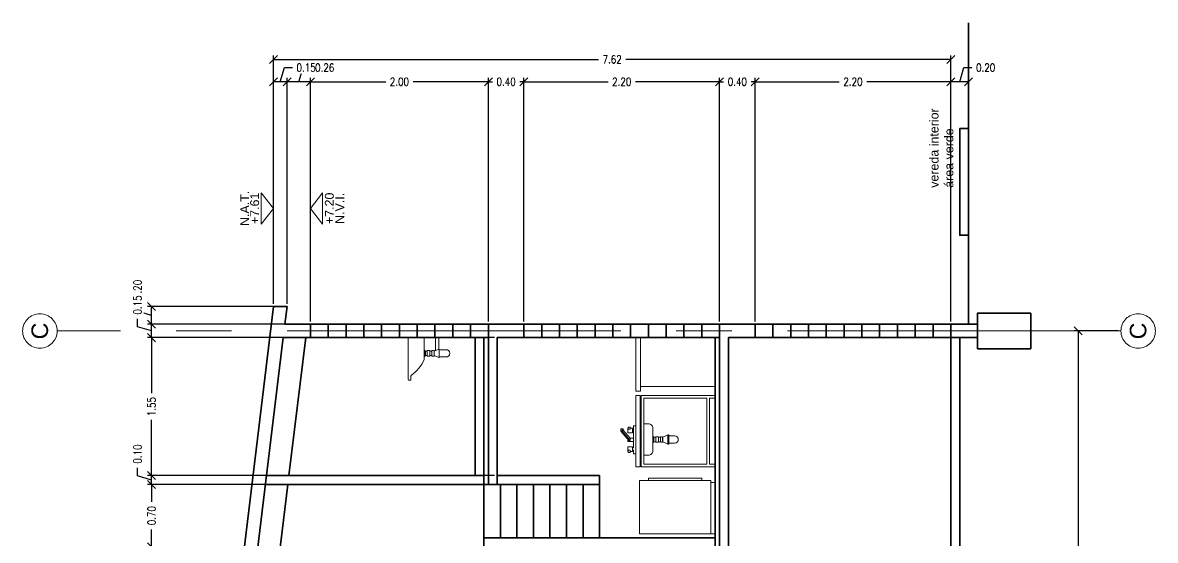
# Model space of a CAD drawing. Header units: metres. Extents: x -255 to -21, y -382 to -241.
# Drawn here: x -81.55 to -68.82, y -295.96 to -290.14 of the extents above; entities that cross this region are included whole.
import ezdxf
from ezdxf.enums import TextEntityAlignment as Align

# ---------------------------------------------------------------- set-up
doc = ezdxf.new("R2010")
doc.units = ezdxf.units.M
doc.header["$LTSCALE"] = 5
doc.header["$MEASUREMENT"] = 0
doc.linetypes.add('CENTER2', pattern=[1.125, 0.75, -0.125, 0.125, -0.125])
doc.layers.get('0').update_dxf_attribs({"color": 30})
for name, color, linetype, lineweight in [('A-ANNO-DIMS', 3, 'Continuous', 18), ('A-ANNO-SYMB', 3, 'Continuous', 18), ('A-ANNO-TEXT', 3, 'Continuous', 18), ('A-ELEV-MBE1', 7, 'Continuous', 35), ('A-FURN', 8, 'Continuous', 18), ('A-SECT-MCUT', 7, 'Continuous', 35), ('A-WALL-FULL-INTR', 7, 'Continuous', 35)]:
    doc.layers.add(name, color=color, linetype=linetype, lineweight=lineweight)
doc.styles.add('E-ARIAL', font='arial.ttf')
doc.styles.add('E-ROMANS', font='romans.shx', dxfattribs={"width": 0.8})
doc.styles.get("Standard").update_dxf_attribs({"font": 'arial.ttf'})
doc.dimstyles.new('E-0050_TICK_18', dxfattribs={"dimscale": 0.001, "dimtxt": 90, "dimasz": 90, "dimexe": 45, "dimexo": 30, "dimgap": 45, "dimtad": 0, "dimzin": 0, "dimdsep": 46, "dimtxsty": 'E-ROMANS', "dimblk": 'OBLIQUE', "dimcen": 45, "dimclrd": 256, "dimclre": 256, "dimclrt": 256, "dimadec": 0, "dimazin": 0, "dimtfac": 1, "dimtmove": 1, "dimatfit": 3, "dimldrblk": 'OPEN90', "dimfxl": 1, "dimtfill": 1, "dimtolj": 1, "dimtzin": 0, "dimarcsym": 0})

# ---------------------------------------------------------------- blocks, each defined once
blk = doc.blocks.new('TAG-LEVEL-CO')
for points in [[(0.352, 0.272), (-0.352, 0.272)], [(0.352, 0.272), (0, 0), (-0.352, 0.272)]]:
    blk.add_lwpolyline(points)
at = {"style": 'E-ARIAL'}
for tag, p in [('N.P.T.', (0, 0.486)), ('%%P0,00', (0, 0.262))]:
    blk.add_attdef(tag, text='', height=0.2, dxfattribs=at).set_placement(p, align=Align.BOTTOM_CENTER)
blk = doc.blocks.new('_Oblique')
at = {"color": 0, "linetype": 'ByBlock', "lineweight": -2}
blk.add_line((-0.5, -0.5), (0.5, 0.5), dxfattribs=at)
blk = doc.blocks.new('*D395')
at = {"layer": 'A-ANNO-DIMS', "lineweight": -2, "transparency": 16777216}
for p, q in [((-80.262, -293.383), (-80.262, -293.293)), ((-80.104, -293.431), (-80.262, -293.383)), ((-78.612, -293.331), (-80.149, -293.331)), ((-80.104, -293.531), (-80.104, -293.331)), ((-78.348, -293.531), (-80.149, -293.531))]:
    blk.add_line(p, q, dxfattribs=at)
at = {"layer": 'A-ANNO-DIMS', "lineweight": -2, "transparency": 16777216, "xscale": 0.09, "yscale": 0.09, "zscale": 0.09, "rotation": 270}
blk.add_blockref('_Oblique', (-80.104, -293.531), dxfattribs=at)
at = {"layer": 'A-ANNO-DIMS', "transparency": 16777216, "insert": (-80.262, -293.139), "char_height": 0.09, "attachment_point": 5, "rotation": 90, "style": 'E-ROMANS', "bg_fill": 3, "box_fill_scale": 1.25, "bg_fill_color": 256, "bg_fill_true_color": 13158600, "bg_fill_transparency": 0}
blk.add_mtext('\\A1;0.20', dxfattribs=at)
at = {"layer": 'A-ANNO-DIMS', "lineweight": -2, "transparency": 16777216, "xscale": 0.09, "yscale": 0.09, "zscale": 0.09, "rotation": 90}
blk.add_blockref('_Oblique', (-80.104, -293.331), dxfattribs=at)
blk = doc.blocks.new('_Open90')
at = {"color": 0, "linetype": 'ByBlock', "lineweight": -2}
for p, q in [((0, 0), (-1, 0)), ((-0.5, 0.5), (0, 0)), ((0, 0), (-0.5, -0.5))]:
    blk.add_line(p, q, dxfattribs=at)
blk = doc.blocks.new('*D396')
at = {"layer": 'A-ANNO-DIMS', "lineweight": -2, "transparency": 16777216}
for p, q in [((-71.018, -290.805), (-70.97, -290.647)), ((-70.97, -290.647), (-70.88, -290.647)), ((-71.118, -293.501), (-71.118, -290.76)), ((-70.918, -293.501), (-70.918, -290.76)), ((-70.918, -290.805), (-71.118, -290.805))]:
    blk.add_line(p, q, dxfattribs=at)
at = {"layer": 'A-ANNO-DIMS', "lineweight": -2, "transparency": 16777216, "xscale": 0.09, "yscale": 0.09, "zscale": 0.09, "rotation": 180}
blk.add_blockref('_Oblique', (-71.118, -290.805), dxfattribs=at)
at = {"layer": 'A-ANNO-DIMS', "transparency": 16777216, "insert": (-70.726, -290.647), "char_height": 0.09, "attachment_point": 5, "style": 'E-ROMANS', "bg_fill": 3, "box_fill_scale": 1.25, "bg_fill_color": 256, "bg_fill_true_color": 13158600, "bg_fill_transparency": 0}
blk.add_mtext('\\A1;0.20', dxfattribs=at)
at = {"layer": 'A-ANNO-DIMS', "lineweight": -2, "transparency": 16777216, "xscale": 0.09, "yscale": 0.09, "zscale": 0.09}
blk.add_blockref('_Oblique', (-70.918, -290.805), dxfattribs=at)
blk = doc.blocks.new('*D397')
at = {"layer": 'A-ANNO-DIMS', "lineweight": -2, "transparency": 16777216}
for p, q in [((-78.735, -293.301), (-78.735, -290.509)), ((-71.118, -293.501), (-71.118, -290.509)), ((-78.735, -290.554), (-75.081, -290.554)), ((-71.118, -290.554), (-74.772, -290.554))]:
    blk.add_line(p, q, dxfattribs=at)
at = {"layer": 'A-ANNO-DIMS', "lineweight": -2, "transparency": 16777216, "xscale": 0.09, "yscale": 0.09, "zscale": 0.09, "rotation": 180}
blk.add_blockref('_Oblique', (-78.735, -290.554), dxfattribs=at)
at = {"layer": 'A-ANNO-DIMS', "lineweight": -2, "transparency": 16777216, "xscale": 0.09, "yscale": 0.09, "zscale": 0.09}
blk.add_blockref('_Oblique', (-71.118, -290.554), dxfattribs=at)
at = {"layer": 'A-ANNO-DIMS', "transparency": 16777216, "insert": (-74.926, -290.554), "char_height": 0.09, "attachment_point": 5, "style": 'E-ROMANS', "bg_fill": 3, "box_fill_scale": 1.25, "bg_fill_color": 256, "bg_fill_true_color": 13158600, "bg_fill_transparency": 0}
blk.add_mtext('\\A1;7.62', dxfattribs=at)
blk = doc.blocks.new('*D657')
at = {"layer": 'A-ANNO-DIMS', "lineweight": -2, "transparency": 16777216}
for p, q in [((-73.318, -293.501), (-73.318, -290.76)), ((-71.118, -293.501), (-71.118, -290.76)), ((-73.318, -290.805), (-72.372, -290.805)), ((-71.118, -290.805), (-72.063, -290.805))]:
    blk.add_line(p, q, dxfattribs=at)
at = {"layer": 'A-ANNO-DIMS', "lineweight": -2, "transparency": 16777216, "xscale": 0.09, "yscale": 0.09, "zscale": 0.09, "rotation": 180}
blk.add_blockref('_Oblique', (-73.318, -290.805), dxfattribs=at)
at = {"layer": 'A-ANNO-DIMS', "lineweight": -2, "transparency": 16777216, "xscale": 0.09, "yscale": 0.09, "zscale": 0.09}
blk.add_blockref('_Oblique', (-71.118, -290.805), dxfattribs=at)
at = {"layer": 'A-ANNO-DIMS', "transparency": 16777216, "insert": (-72.218, -290.805), "char_height": 0.09, "attachment_point": 5, "style": 'E-ROMANS', "bg_fill": 3, "box_fill_scale": 1.25, "bg_fill_color": 256, "bg_fill_true_color": 13158600, "bg_fill_transparency": 0}
blk.add_mtext('\\A1;2.20', dxfattribs=at)
blk = doc.blocks.new('*D658')
at = {"layer": 'A-ANNO-DIMS', "lineweight": -2, "transparency": 16777216}
for p, q in [((-73.718, -293.501), (-73.718, -290.76)), ((-73.318, -293.501), (-73.318, -290.76)), ((-73.718, -290.805), (-73.672, -290.805)), ((-73.318, -290.805), (-73.363, -290.805))]:
    blk.add_line(p, q, dxfattribs=at)
at = {"layer": 'A-ANNO-DIMS', "lineweight": -2, "transparency": 16777216, "xscale": 0.09, "yscale": 0.09, "zscale": 0.09, "rotation": 180}
blk.add_blockref('_Oblique', (-73.718, -290.805), dxfattribs=at)
at = {"layer": 'A-ANNO-DIMS', "lineweight": -2, "transparency": 16777216, "xscale": 0.09, "yscale": 0.09, "zscale": 0.09}
blk.add_blockref('_Oblique', (-73.318, -290.805), dxfattribs=at)
at = {"layer": 'A-ANNO-DIMS', "transparency": 16777216, "insert": (-73.518, -290.805), "char_height": 0.09, "attachment_point": 5, "style": 'E-ROMANS', "bg_fill": 3, "box_fill_scale": 1.25, "bg_fill_color": 256, "bg_fill_true_color": 13158600, "bg_fill_transparency": 0}
blk.add_mtext('\\A1;0.40', dxfattribs=at)
blk = doc.blocks.new('*D659')
at = {"layer": 'A-ANNO-DIMS', "lineweight": -2, "transparency": 16777216}
for p, q in [((-75.918, -293.501), (-75.918, -290.76)), ((-73.718, -293.501), (-73.718, -290.76)), ((-75.918, -290.805), (-74.972, -290.805)), ((-73.718, -290.805), (-74.663, -290.805))]:
    blk.add_line(p, q, dxfattribs=at)
at = {"layer": 'A-ANNO-DIMS', "lineweight": -2, "transparency": 16777216, "xscale": 0.09, "yscale": 0.09, "zscale": 0.09, "rotation": 180}
blk.add_blockref('_Oblique', (-75.918, -290.805), dxfattribs=at)
at = {"layer": 'A-ANNO-DIMS', "lineweight": -2, "transparency": 16777216, "xscale": 0.09, "yscale": 0.09, "zscale": 0.09}
blk.add_blockref('_Oblique', (-73.718, -290.805), dxfattribs=at)
at = {"layer": 'A-ANNO-DIMS', "transparency": 16777216, "insert": (-74.818, -290.805), "char_height": 0.09, "attachment_point": 5, "style": 'E-ROMANS', "bg_fill": 3, "box_fill_scale": 1.25, "bg_fill_color": 256, "bg_fill_true_color": 13158600, "bg_fill_transparency": 0}
blk.add_mtext('\\A1;2.20', dxfattribs=at)
blk = doc.blocks.new('*D660')
at = {"layer": 'A-ANNO-DIMS', "lineweight": -2, "transparency": 16777216}
for p, q in [((-76.318, -293.501), (-76.318, -290.76)), ((-75.918, -293.501), (-75.918, -290.76)), ((-76.318, -290.805), (-76.272, -290.805)), ((-75.918, -290.805), (-75.963, -290.805))]:
    blk.add_line(p, q, dxfattribs=at)
at = {"layer": 'A-ANNO-DIMS', "lineweight": -2, "transparency": 16777216, "xscale": 0.09, "yscale": 0.09, "zscale": 0.09, "rotation": 180}
blk.add_blockref('_Oblique', (-76.318, -290.805), dxfattribs=at)
at = {"layer": 'A-ANNO-DIMS', "lineweight": -2, "transparency": 16777216, "xscale": 0.09, "yscale": 0.09, "zscale": 0.09}
blk.add_blockref('_Oblique', (-75.918, -290.805), dxfattribs=at)
at = {"layer": 'A-ANNO-DIMS', "transparency": 16777216, "insert": (-76.118, -290.805), "char_height": 0.09, "attachment_point": 5, "style": 'E-ROMANS', "bg_fill": 3, "box_fill_scale": 1.25, "bg_fill_color": 256, "bg_fill_true_color": 13158600, "bg_fill_transparency": 0}
blk.add_mtext('\\A1;0.40', dxfattribs=at)
blk = doc.blocks.new('*D661')
at = {"layer": 'A-ANNO-DIMS', "lineweight": -2, "transparency": 16777216}
for p, q in [((-78.318, -293.501), (-78.318, -290.76)), ((-76.318, -293.501), (-76.318, -290.76)), ((-78.318, -290.805), (-77.472, -290.805)), ((-76.318, -290.805), (-77.163, -290.805))]:
    blk.add_line(p, q, dxfattribs=at)
at = {"layer": 'A-ANNO-DIMS', "lineweight": -2, "transparency": 16777216, "xscale": 0.09, "yscale": 0.09, "zscale": 0.09, "rotation": 180}
blk.add_blockref('_Oblique', (-78.318, -290.805), dxfattribs=at)
at = {"layer": 'A-ANNO-DIMS', "lineweight": -2, "transparency": 16777216, "xscale": 0.09, "yscale": 0.09, "zscale": 0.09}
blk.add_blockref('_Oblique', (-76.318, -290.805), dxfattribs=at)
at = {"layer": 'A-ANNO-DIMS', "transparency": 16777216, "insert": (-77.318, -290.805), "char_height": 0.09, "attachment_point": 5, "style": 'E-ROMANS', "bg_fill": 3, "box_fill_scale": 1.25, "bg_fill_color": 256, "bg_fill_true_color": 13158600, "bg_fill_transparency": 0}
blk.add_mtext('\\A1;2.00', dxfattribs=at)
blk = doc.blocks.new('*D662')
at = {"layer": 'A-ANNO-DIMS', "lineweight": -2, "transparency": 16777216}
for p, q in [((-78.45, -290.805), (-78.402, -290.647)), ((-78.402, -290.647), (-78.312, -290.647)), ((-78.582, -293.301), (-78.582, -290.76)), ((-78.318, -293.501), (-78.318, -290.76)), ((-78.318, -290.805), (-78.582, -290.805))]:
    blk.add_line(p, q, dxfattribs=at)
at = {"layer": 'A-ANNO-DIMS', "lineweight": -2, "transparency": 16777216, "xscale": 0.09, "yscale": 0.09, "zscale": 0.09, "rotation": 180}
blk.add_blockref('_Oblique', (-78.582, -290.805), dxfattribs=at)
at = {"layer": 'A-ANNO-DIMS', "transparency": 16777216, "insert": (-78.158, -290.647), "char_height": 0.09, "attachment_point": 5, "style": 'E-ROMANS', "bg_fill": 3, "box_fill_scale": 1.25, "bg_fill_color": 256, "bg_fill_true_color": 13158600, "bg_fill_transparency": 0}
blk.add_mtext('\\A1;0.26', dxfattribs=at)
at = {"layer": 'A-ANNO-DIMS', "lineweight": -2, "transparency": 16777216, "xscale": 0.09, "yscale": 0.09, "zscale": 0.09}
blk.add_blockref('_Oblique', (-78.318, -290.805), dxfattribs=at)
blk = doc.blocks.new('*D398')
at = {"layer": 'A-ANNO-DIMS', "lineweight": -2, "transparency": 16777216}
for p, q in [((-78.659, -290.805), (-78.611, -290.647)), ((-78.611, -290.647), (-78.521, -290.647)), ((-78.735, -293.301), (-78.735, -290.76)), ((-78.582, -293.301), (-78.582, -290.76)), ((-78.582, -290.805), (-78.735, -290.805))]:
    blk.add_line(p, q, dxfattribs=at)
at = {"layer": 'A-ANNO-DIMS', "lineweight": -2, "transparency": 16777216, "xscale": 0.09, "yscale": 0.09, "zscale": 0.09, "rotation": 180}
blk.add_blockref('_Oblique', (-78.735, -290.805), dxfattribs=at)
at = {"layer": 'A-ANNO-DIMS', "transparency": 16777216, "insert": (-78.367, -290.647), "char_height": 0.09, "attachment_point": 5, "style": 'E-ROMANS', "bg_fill": 3, "box_fill_scale": 1.25, "bg_fill_color": 256, "bg_fill_true_color": 13158600, "bg_fill_transparency": 0}
blk.add_mtext('\\A1;0.15', dxfattribs=at)
at = {"layer": 'A-ANNO-DIMS', "lineweight": -2, "transparency": 16777216, "xscale": 0.09, "yscale": 0.09, "zscale": 0.09}
blk.add_blockref('_Oblique', (-78.582, -290.805), dxfattribs=at)
blk = doc.blocks.new('*D399')
at = {"layer": 'A-ANNO-DIMS', "lineweight": -2, "transparency": 16777216}
for p, q in [((-69.235, -293.606), (-69.729, -293.606)), ((-69.684, -293.606), (-69.684, -296.376)), ((-69.684, -299.456), (-69.684, -296.685)), ((-69.235, -299.456), (-69.729, -299.456))]:
    blk.add_line(p, q, dxfattribs=at)
at = {"layer": 'A-ANNO-DIMS', "lineweight": -2, "transparency": 16777216, "xscale": 0.09, "yscale": 0.09, "zscale": 0.09}
for p, rotation in [((-69.684, -293.606), 90), ((-69.684, -299.456), 270)]:
    blk.add_blockref('_Oblique', p, dxfattribs=dict(at, rotation=rotation))
at = {"layer": 'A-ANNO-DIMS', "transparency": 16777216, "insert": (-69.684, -296.531), "char_height": 0.09, "attachment_point": 5, "rotation": 90, "style": 'E-ROMANS', "bg_fill": 3, "box_fill_scale": 1.25, "bg_fill_color": 256, "bg_fill_true_color": 13158600, "bg_fill_transparency": 0}
blk.add_mtext('\\A1;5.85', dxfattribs=at)
blk = doc.blocks.new('LAVADORA-ELEV-LAT')
for p, q in [((0, 0.05), (0, 0.85)), ((0, 0.85), (0.6, 0.85)), ((0.6, 0.85), (0.6, 0.05)), ((0.6, 0.75), (0.625, 0.75)), ((0.625, 0.75), (0.625, 0.15)), ((0.625, 0.15), (0.6, 0.15)), ((0, 0.05), (0, 0)), ((0.6, 0.05), (0, 0.05)), ((0, 0), (0.575, 0)), ((0.575, 0.05), (0.575, 0))]:
    blk.add_line(p, q)
blk = doc.blocks.new('LAVAPLATO-ELEV-FR')
for p, q in [((-0.841, 0.8), (-0.891, 0.8)), ((-0.891, 0.8), (-0.891, 0)), ((-0.841, 0.8), (-0.841, 0)), ((-0.833, 0.8), (-0.833, 0.499)), ((-0.064, 0.8), (-0.833, 0.8)), ((-0.803, 0.77), (-0.803, 0.499)), ((-0.094, 0.77), (-0.803, 0.77)), ((-0.094, 0.77), (-0.094, 0.03)), ((-0.064, 0.8), (0, 0.8)), ((-0.064, 0.77), (0, 0.77)), ((-0.064, 0.77), (-0.064, 0.03)), ((-1.06, 0.427), (-1.047, 0.427)), ((-1.06, 0.401), (-1.06, 0.427)), ((-1.047, 0.401), (-1.06, 0.401)), ((-0.969, 0.296), (-1.06, 0.401)), ((-1.047, 0.427), (-1.034, 0.427)), ((-1.047, 0.427), (-1.047, 0.401)), ((-1.034, 0.401), (-1.047, 0.401)), ((-1.047, 0.401), (-0.956, 0.296)), ((-1.034, 0.427), (-1.034, 0.401)), ((-1.034, 0.412), (-0.956, 0.322)), ((-0.917, 0.42), (-0.93, 0.42)), ((-0.93, 0.394), (-0.917, 0.394)), ((-0.833, 0), (-0.833, 0.499)), ((-0.803, 0.03), (-0.803, 0.499)), ((-0.982, 0.283), (-0.982, 0.311)), ((-0.917, 0.283), (-0.982, 0.283)), ((-0.956, 0.296), (-0.969, 0.296)), ((-0.956, 0.322), (-0.917, 0.322)), ((-0.956, 0.322), (-0.956, 0.296)), ((-0.668, 0.331), (-0.688, 0.331)), ((-0.668, 0.281), (-0.688, 0.281)), ((-0.615, 0.331), (-0.638, 0.331)), ((-0.615, 0.281), (-0.638, 0.281)), ((-0.589, 0.331), (-0.59, 0.331)), ((-0.589, 0.281), (-0.59, 0.281)), ((-0.589, 0.331), (-0.589, 0.281)), ((-0.52, 0.347), (-0.455, 0.347)), ((-0.52, 0.265), (-0.455, 0.265)), ((-0.93, 0.212), (-0.917, 0.212)), ((-0.917, 0.185), (-0.93, 0.185)), ((-0.094, 0.03), (-0.803, 0.03)), ((-0.064, 0.03), (0, 0.03)), ((-0.064, 0), (0, 0)), ((-0.841, 0), (-0.891, 0)), ((-0.064, 0), (-0.833, 0))]:
    blk.add_line(p, q)
for points in [[(0, 0.8), (0, 0.77)], [(-0.976, 0.433), (-0.982, 0.433), (-0.982, 0.381), (-0.93, 0.381), (-0.93, 0.433), (-0.956, 0.433)], [(-0.917, 0.212), (-0.917, 0.459), (-0.891, 0.459), (-0.891, 0.146), (-0.917, 0.146), (-0.917, 0.185)], [(-0.833, 0.481), (-0.841, 0.481)], [(-0.695, 0.338), (-0.688, 0.335), (-0.688, 0.306)], [(-0.695, 0.274), (-0.688, 0.277), (-0.688, 0.306)], [(-0.589, 0.331), (-0.537, 0.353), (-0.532, 0.353), (-0.532, 0.353)], [(-0.589, 0.281), (-0.537, 0.258), (-0.532, 0.258), (-0.532, 0.258)], [(-0.976, 0.172), (-0.982, 0.172), (-0.982, 0.225), (-0.93, 0.225), (-0.93, 0.172), (-0.956, 0.172)], [(-0.841, 0.13), (-0.833, 0.13)], [(0, 0), (0, 0.03)]]:
    blk.add_lwpolyline(points)
for points in [[(-0.956, 0.446), (-0.976, 0.446), (-0.976, 0.42), (-0.956, 0.42)], [(-0.7, 0.343), (-0.7, 0.268), (-0.695, 0.268), (-0.695, 0.343)], [(-0.668, 0.336), (-0.668, 0.275), (-0.638, 0.275), (-0.638, 0.336)], [(-0.615, 0.336), (-0.615, 0.275), (-0.59, 0.275), (-0.59, 0.336)], [(-0.532, 0.357), (-0.532, 0.255), (-0.52, 0.255), (-0.52, 0.357)], [(-0.956, 0.159), (-0.976, 0.159), (-0.976, 0.185), (-0.956, 0.185)]]:
    blk.add_lwpolyline(points, close=True)
blk.add_lwpolyline([(-0.803, 0.13), (-0.75, 0.13, 0.414214), (-0.7, 0.18), (-0.7, 0.431, 0.414214), (-0.75, 0.481), (-0.803, 0.481)], format="xyb")
blk.add_arc((-0.455, 0.306), 0.0409, 270, 90)
blk = doc.blocks.new('LO-ELEV-LAT')
for p, q in [((0, 0), (0.469, 0)), ((0.469, -0.03), (0.432, -0.03)), ((0.479, -0.01), (0.479, -0.02)), ((0.151, -0.212), (0.151, -0.193)), ((0.151, -0.266), (0.151, -0.243)), ((0.201, -0.212), (0.201, -0.193)), ((0.201, -0.266), (0.201, -0.243)), ((0.144, -0.307), (0, -0.307)), ((0.129, -0.342), (0, -0.342)), ((0.135, -0.348), (0.135, -0.425)), ((0.151, -0.292), (0.151, -0.29)), ((0.201, -0.292), (0.151, -0.292)), ((0.201, -0.292), (0.201, -0.29)), ((0.217, -0.348), (0.217, -0.425))]:
    blk.add_line(p, q)
blk.add_lwpolyline([(0, 0), (0, -0.17, 0.414214), (0.01, -0.18), (0.245, -0.18)], format="xyb")
for points in [[(0.213, -0.18), (0.139, -0.18), (0.139, -0.186), (0.213, -0.186)], [(0.207, -0.212), (0.145, -0.212), (0.145, -0.243), (0.207, -0.243)], [(0.207, -0.266), (0.145, -0.266), (0.145, -0.29), (0.207, -0.29)]]:
    blk.add_lwpolyline(points, close=True)
for points in [[(0.144, -0.186), (0.147, -0.193), (0.176, -0.193)], [(0.208, -0.186), (0.205, -0.193), (0.176, -0.193)], [(0.151, -0.292), (0.129, -0.343), (0.129, -0.348), (0.129, -0.348)], [(0.129, -0.348), (0.223, -0.348)], [(0.201, -0.292), (0.223, -0.343), (0.223, -0.348), (0.223, -0.348)]]:
    blk.add_lwpolyline(points)
for centre, radius, start, end in [((0.469, -0.01), 0.01, 360, 90), ((0.058, 0.234), 0.454, 294.2194, 324.052), ((0.432, -0.04), 0.01, 90, 131.1235), ((0.469, -0.02), 0.01, 270, 0), ((0.176, -0.425), 0.0409, 180, 360)]:
    blk.add_arc(centre, radius, start, end)
blk = doc.blocks.new('*D566')
at = {"layer": 'A-ANNO-DIMS', "lineweight": -2, "transparency": 16777216}
for p, q in [((-76.398, -295.331), (-80.149, -295.331)), ((-80.104, -295.331), (-80.104, -295.526)), ((-80.104, -296.031), (-80.104, -295.835)), ((-76.398, -296.031), (-80.149, -296.031))]:
    blk.add_line(p, q, dxfattribs=at)
at = {"layer": 'A-ANNO-DIMS', "lineweight": -2, "transparency": 16777216, "xscale": 0.09, "yscale": 0.09, "zscale": 0.09}
for p, rotation in [((-80.104, -295.331), 90), ((-80.104, -296.031), 270)]:
    blk.add_blockref('_Oblique', p, dxfattribs=dict(at, rotation=rotation))
at = {"layer": 'A-ANNO-DIMS', "transparency": 16777216, "insert": (-80.104, -295.681), "char_height": 0.09, "attachment_point": 5, "rotation": 90, "style": 'E-ROMANS', "bg_fill": 3, "box_fill_scale": 1.25, "bg_fill_color": 256, "bg_fill_true_color": 13158600, "bg_fill_transparency": 0}
blk.add_mtext('\\A1;0.70', dxfattribs=at)
blk = doc.blocks.new('*D567')
at = {"layer": 'A-ANNO-DIMS', "lineweight": -2, "transparency": 16777216}
for p, q in [((-80.262, -295.233), (-80.262, -295.143)), ((-80.104, -295.281), (-80.262, -295.233)), ((-76.248, -295.231), (-80.149, -295.231)), ((-80.104, -295.331), (-80.104, -295.231)), ((-76.398, -295.331), (-80.149, -295.331))]:
    blk.add_line(p, q, dxfattribs=at)
at = {"layer": 'A-ANNO-DIMS', "lineweight": -2, "transparency": 16777216, "xscale": 0.09, "yscale": 0.09, "zscale": 0.09}
for p, rotation in [((-80.104, -295.231), 90), ((-80.104, -295.331), 270)]:
    blk.add_blockref('_Oblique', p, dxfattribs=dict(at, rotation=rotation))
at = {"layer": 'A-ANNO-DIMS', "transparency": 16777216, "insert": (-80.262, -294.989), "char_height": 0.09, "attachment_point": 5, "rotation": 90, "style": 'E-ROMANS', "bg_fill": 3, "box_fill_scale": 1.25, "bg_fill_color": 256, "bg_fill_true_color": 13158600, "bg_fill_transparency": 0}
blk.add_mtext('\\A1;0.10', dxfattribs=at)
blk = doc.blocks.new('*D568')
at = {"layer": 'A-ANNO-DIMS', "lineweight": -2, "transparency": 16777216}
for p, q in [((-76.248, -293.681), (-80.149, -293.681)), ((-80.104, -293.681), (-80.104, -294.306)), ((-80.104, -295.231), (-80.104, -294.605)), ((-76.248, -295.231), (-80.149, -295.231))]:
    blk.add_line(p, q, dxfattribs=at)
at = {"layer": 'A-ANNO-DIMS', "lineweight": -2, "transparency": 16777216, "xscale": 0.09, "yscale": 0.09, "zscale": 0.09}
for p, rotation in [((-80.104, -293.681), 90), ((-80.104, -295.231), 270)]:
    blk.add_blockref('_Oblique', p, dxfattribs=dict(at, rotation=rotation))
at = {"layer": 'A-ANNO-DIMS', "transparency": 16777216, "insert": (-80.104, -294.456), "char_height": 0.09, "attachment_point": 5, "rotation": 90, "style": 'E-ROMANS', "bg_fill": 3, "box_fill_scale": 1.25, "bg_fill_color": 256, "bg_fill_true_color": 13158600, "bg_fill_transparency": 0}
blk.add_mtext('\\A1;1.55', dxfattribs=at)
blk = doc.blocks.new('*D569')
at = {"layer": 'A-ANNO-DIMS', "lineweight": -2, "transparency": 16777216}
for p, q in [((-80.262, -293.558), (-80.262, -293.468)), ((-80.104, -293.606), (-80.262, -293.558)), ((-76.348, -293.531), (-80.149, -293.531)), ((-80.104, -293.681), (-80.104, -293.531)), ((-76.248, -293.681), (-80.149, -293.681))]:
    blk.add_line(p, q, dxfattribs=at)
at = {"layer": 'A-ANNO-DIMS', "lineweight": -2, "transparency": 16777216, "xscale": 0.09, "yscale": 0.09, "zscale": 0.09, "rotation": 270}
blk.add_blockref('_Oblique', (-80.104, -293.681), dxfattribs=at)
at = {"layer": 'A-ANNO-DIMS', "transparency": 16777216, "insert": (-80.262, -293.314), "char_height": 0.09, "attachment_point": 5, "rotation": 90, "style": 'E-ROMANS', "bg_fill": 3, "box_fill_scale": 1.25, "bg_fill_color": 256, "bg_fill_true_color": 13158600, "bg_fill_transparency": 0}
blk.add_mtext('\\A1;0.15', dxfattribs=at)
at = {"layer": 'A-ANNO-DIMS', "lineweight": -2, "transparency": 16777216, "xscale": 0.09, "yscale": 0.09, "zscale": 0.09, "rotation": 90}
blk.add_blockref('_Oblique', (-80.104, -293.531), dxfattribs=at)

msp = doc.modelspace()

# ---------------------------------------------------------------- linework, layer by layer
at = {"layer": 'A-ANNO-SYMB', "linetype": 'CENTER2'}
msp.add_lwpolyline([(-69.205, -293.606), (-81.167, -293.606)], dxfattribs=at)
for centre in [(-81.361, -293.606), (-69.011, -293.606)]:
    msp.add_circle(centre, 0.194, dxfattribs=at)
at = {"layer": 'A-ELEV-MBE1'}
for p, q in [((-78.372, -293.681), (-78.56, -295.231)), ((-78.572, -295.331), (-78.669, -296.131))]:
    msp.add_line(p, q, dxfattribs=at)
for points in [[(-76.468, -293.681), (-76.468, -295.231)], [(-76.368, -295.331), (-76.368, -295.931)], [(-76.182, -295.331), (-76.182, -295.931)], [(-75.996, -295.331), (-75.996, -295.931)], [(-75.81, -295.331), (-75.81, -295.931)], [(-75.625, -295.331), (-75.625, -295.931)], [(-75.439, -295.331), (-75.439, -295.931)], [(-75.253, -295.331), (-75.253, -295.931)], [(-75.068, -295.331), (-75.068, -295.931)]]:
    msp.add_lwpolyline(points, dxfattribs=at)
at = {"layer": 'A-FURN'}
msp.add_line((-74.608, -294.231), (-73.768, -294.231), dxfattribs=at)
msp.add_lwpolyline([(-74.658, -293.681), (-74.658, -294.281), (-74.608, -294.281), (-74.608, -293.681)], dxfattribs=at)
at = {"layer": 'A-SECT-MCUT'}
for p, q in [((-78.735, -293.331), (-78.582, -293.331)), ((-78.606, -293.531), (-78.318, -293.531)), ((-78.318, -293.681), (-78.318, -293.531)), ((-78.318, -293.531), (-76.318, -293.531)), ((-78.318, -293.531), (-78.318, -293.681)), ((-78.118, -293.681), (-78.118, -293.531)), ((-77.918, -293.681), (-77.918, -293.531)), ((-77.718, -293.681), (-77.718, -293.531)), ((-77.518, -293.681), (-77.518, -293.531)), ((-77.318, -293.681), (-77.318, -293.531)), ((-77.118, -293.681), (-77.118, -293.531)), ((-76.918, -293.681), (-76.918, -293.531)), ((-76.718, -293.681), (-76.718, -293.531)), ((-76.518, -293.681), (-76.518, -293.531)), ((-73.718, -293.531), (-75.918, -293.531)), ((-75.718, -293.681), (-75.718, -293.531)), ((-75.518, -293.681), (-75.518, -293.531)), ((-75.318, -293.681), (-75.318, -293.531)), ((-75.118, -293.681), (-75.118, -293.531)), ((-74.918, -293.681), (-74.918, -293.531)), ((-74.718, -293.681), (-74.718, -293.531)), ((-74.518, -293.681), (-74.518, -293.531)), ((-74.318, -293.681), (-74.318, -293.531)), ((-74.118, -293.681), (-74.118, -293.531)), ((-73.918, -293.681), (-73.918, -293.531)), ((-73.718, -293.531), (-73.718, -299.531)), ((-73.318, -293.531), (-71.118, -293.531)), ((-73.118, -293.681), (-73.118, -293.531)), ((-72.918, -293.681), (-72.918, -293.531)), ((-72.718, -293.681), (-72.718, -293.531)), ((-72.518, -293.681), (-72.518, -293.531)), ((-72.318, -293.681), (-72.318, -293.531)), ((-72.118, -293.681), (-72.118, -293.531)), ((-71.918, -293.681), (-71.918, -293.531)), ((-71.718, -293.681), (-71.718, -293.531)), ((-71.518, -293.681), (-71.518, -293.531)), ((-71.318, -293.681), (-71.318, -293.531)), ((-71.118, -293.681), (-71.118, -293.531)), ((-71.118, -293.531), (-70.818, -293.531)), ((-78.318, -293.681), (-78.624, -293.681)), ((-76.318, -293.681), (-78.318, -293.681)), ((-75.918, -293.681), (-73.718, -293.681)), ((-71.118, -299.381), (-71.118, -293.681)), ((-70.818, -293.681), (-71.118, -293.681)), ((-71.018, -299.381), (-71.018, -293.681)), ((-75.068, -295.231), (-75.068, -295.331)), ((-76.218, -295.331), (-76.368, -295.331)), ((-76.368, -295.931), (-76.368, -296.031))]:
    msp.add_line(p, q, dxfattribs=at)
for points in [[(-78.735, -293.331), (-79.581, -300.331)], [(-78.582, -293.331), (-78.606, -293.531)], [(-76.318, -295.331), (-76.318, -293.531), (-75.918, -293.531), (-75.918, -293.681), (-76.218, -293.681), (-76.218, -295.331)], [(-73.718, -293.764), (-73.718, -293.531), (-73.318, -293.531), (-73.318, -293.681), (-73.618, -293.681), (-73.618, -299.381)], [(-78.624, -293.681), (-79.315, -299.381)], [(-76.368, -293.681), (-76.368, -295.331)], [(-73.768, -293.681), (-73.768, -299.431)], [(-71.118, -293.681), (-73.318, -293.681)], [(-75.068, -295.231), (-76.218, -295.231)], [(-75.068, -295.331), (-76.218, -295.331)], [(-73.768, -295.931), (-76.368, -295.931)]]:
    msp.add_lwpolyline(points, dxfattribs=at)
msp.add_lwpolyline([(-70.818, -293.806), (-70.818, -293.406), (-70.218, -293.406), (-70.218, -293.806)], close=True, dxfattribs=at)
at = {"layer": 'A-WALL-FULL-INTR'}
for p, q in [((-76.368, -295.231), (-78.812, -295.231)), ((-76.368, -295.331), (-78.824, -295.331))]:
    msp.add_line(p, q, dxfattribs=at)

# ---------------------------------------------------------------- block references
at = {"layer": 'A-ANNO-DIMS', "rotation": 90}
msp.add_blockref('LAVADORA-ELEV-LAT', (-73.768, -295.885), dxfattribs=at)
at = {"layer": 'A-ANNO-SYMB', "xscale": 0.5, "yscale": 0.5, "zscale": 0.5, "rotation": 90}
msp.add_blockref('TAG-LEVEL-CO', (-78.735, -292.228), dxfattribs=at).add_auto_attribs({'%%P0,00': '+7.61', 'N.P.T.': 'N.A.T.'})
at = {"layer": 'A-ANNO-SYMB'}
ref = msp.add_blockref('TAG-LEVEL-CO', (-78.318, -292.228), dxfattribs=dict(at, xscale=-0.5, yscale=0.5, zscale=0.5, rotation=270))
ref.add_attrib('%%P0,00', '+7.20', dxfattribs={"layer": '0', "height": 0.1, "rotation": 90, "style": 'E-ARIAL'}).set_placement((-78.026, -292.228), align=Align.BOTTOM_CENTER)
ref.add_attrib('N.P.T.', 'N.V.I.', dxfattribs={"layer": '0', "height": 0.1, "rotation": 90, "style": 'E-ARIAL'}).set_placement((-77.909, -292.228), align=Align.BOTTOM_CENTER)
at = {"layer": 'A-FURN', "xscale": -1, "rotation": 90}
msp.add_blockref('LO-ELEV-LAT', (-77.218, -293.681), dxfattribs=at)
at = {"layer": 'A-FURN'}
msp.add_blockref('LAVAPLATO-ELEV-FR', (-73.768, -295.131), dxfattribs=at)

# ---------------------------------------------------------------- texts
at = {"layer": 'A-ANNO-TEXT', "char_height": 0.18608, "attachment_point": 5, "rotation": 90}
for insert in [(-81.361, -293.606), (-69.011, -293.606)]:
    msp.add_mtext('{\\fArial|b0|i0|c0|p34;C}', dxfattribs=dict(at, insert=insert))

# ---------------------------------------------------------------- next in the draw order: dimensions: what is measured, and where the dimension line sits
at = {"layer": 'A-ANNO-DIMS'}
for base, p1, p2, angle, picture, middle in [((-71.118, -290.805), (-70.918, -293.531), (-71.118, -293.531), 180, '*D396', (-70.835, -290.647)), ((-80.104, -293.331), (-78.318, -293.531), (-78.582, -293.331), 90, '*D395', (-80.262, -293.248)), ((-69.684, -293.606), (-69.205, -299.456), (-69.205, -293.606), 90, '*D399', (-69.684, -296.531)), ((-80.104, -295.331), (-76.368, -296.031), (-76.368, -295.331), 90, '*D566', (-80.104, -295.681))]:
    dim = msp.add_linear_dim(base=base, p1=p1, p2=p2, angle=angle, dimstyle='E-0050_TICK_18', dxfattribs=at)
    dim.commit()
    dim.dimension.update_dxf_attribs({"geometry": picture, "text_midpoint": middle})

# ---------------------------------------------------------------- next in the draw order: linework, layer by layer
at = {"layer": 'A-SECT-MCUT'}
msp.add_lwpolyline([(-70.918, -290.142), (-70.918, -293.531)], dxfattribs=at)

# ---------------------------------------------------------------- next in the draw order: dimensions: what is measured, and where the dimension line sits
at = {"layer": 'A-ANNO-DIMS'}
for base, p1, p2, angle, picture, middle in [((-71.118, -290.554), (-78.735, -293.331), (-71.118, -293.531), 180, '*D397', (-74.926, -290.554)), ((-80.104, -295.231), (-76.368, -295.331), (-76.218, -295.231), 90, '*D567', (-80.262, -295.098))]:
    dim = msp.add_linear_dim(base=base, p1=p1, p2=p2, angle=angle, dimstyle='E-0050_TICK_18', dxfattribs=at)
    dim.commit()
    dim.dimension.update_dxf_attribs({"geometry": picture, "text_midpoint": middle})

# ---------------------------------------------------------------- next in the draw order: linework, layer by layer
at = {"layer": 'A-SECT-MCUT'}
msp.add_lwpolyline([(-70.918, -292.531), (-71.018, -292.531), (-71.018, -291.331), (-70.918, -291.331)], dxfattribs=at)

# ---------------------------------------------------------------- next in the draw order: texts
at = {"layer": 'A-ANNO-TEXT', "insert": (-71.088, -291.997), "char_height": 0.1, "attachment_point": 7, "rotation": 90, "style": 'E-ARIAL'}
msp.add_mtext('vereda interior \\Párea verde', dxfattribs=at)

# ---------------------------------------------------------------- next in the draw order: dimensions: what is measured, and where the dimension line sits
at = {"layer": 'A-ANNO-DIMS'}
dim = msp.add_linear_dim(base=(-80.104, -293.681), p1=(-76.218, -295.231), p2=(-76.218, -293.681), angle=90, dimstyle='E-0050_TICK_18', dxfattribs=at)
dim.commit()
dim.dimension.update_dxf_attribs({"geometry": '*D568', "text_midpoint": (-80.104, -294.456)})

# ---------------------------------------------------------------- next in the draw order: dimensions: what is measured, and where the dimension line sits
dim = msp.add_linear_dim(base=(-73.318, -290.805), p1=(-71.118, -293.531), p2=(-73.318, -293.531), angle=180, dimstyle='E-0050_TICK_18', dxfattribs=at)
dim.commit()
dim.dimension.update_dxf_attribs({"geometry": '*D657', "text_midpoint": (-72.218, -290.805)})

# ---------------------------------------------------------------- next in the draw order: dimensions: what is measured, and where the dimension line sits
dim = msp.add_linear_dim(base=(-73.718, -290.805), p1=(-73.318, -293.531), p2=(-73.718, -293.531), angle=180, dimstyle='E-0050_TICK_18', dxfattribs=at)
dim.commit()
dim.dimension.update_dxf_attribs({"geometry": '*D658', "text_midpoint": (-73.518, -290.805)})

# ---------------------------------------------------------------- next in the draw order: dimensions: what is measured, and where the dimension line sits
dim = msp.add_linear_dim(base=(-75.918, -290.805), p1=(-73.718, -293.531), p2=(-75.918, -293.531), angle=180, dimstyle='E-0050_TICK_18', dxfattribs=at)
dim.commit()
dim.dimension.update_dxf_attribs({"geometry": '*D659', "text_midpoint": (-74.818, -290.805)})

# ---------------------------------------------------------------- next in the draw order: dimensions: what is measured, and where the dimension line sits
dim = msp.add_linear_dim(base=(-76.318, -290.805), p1=(-75.918, -293.531), p2=(-76.318, -293.531), angle=180, dimstyle='E-0050_TICK_18', dxfattribs=at)
dim.commit()
dim.dimension.update_dxf_attribs({"geometry": '*D660', "text_midpoint": (-76.118, -290.805)})

# ---------------------------------------------------------------- next in the draw order: dimensions: what is measured, and where the dimension line sits
dim = msp.add_linear_dim(base=(-78.318, -290.805), p1=(-76.318, -293.531), p2=(-78.318, -293.531), angle=180, dimstyle='E-0050_TICK_18', dxfattribs=at)
dim.commit()
dim.dimension.update_dxf_attribs({"geometry": '*D661', "text_midpoint": (-77.318, -290.805)})

# ---------------------------------------------------------------- next in the draw order: dimensions: what is measured, and where the dimension line sits
dim = msp.add_linear_dim(base=(-78.582, -290.805), p1=(-78.318, -293.531), p2=(-78.582, -293.331), angle=180, dimstyle='E-0050_TICK_18', dxfattribs=at)
dim.commit()
dim.dimension.update_dxf_attribs({"geometry": '*D662', "text_midpoint": (-78.267, -290.647)})

# ---------------------------------------------------------------- next in the draw order: dimensions: what is measured, and where the dimension line sits
dim = msp.add_linear_dim(base=(-78.735, -290.805), p1=(-78.582, -293.331), p2=(-78.735, -293.331), angle=180, dimstyle='E-0050_TICK_18', dxfattribs=at)
dim.commit()
dim.dimension.update_dxf_attribs({"geometry": '*D398', "text_midpoint": (-78.476, -290.647)})

# ---------------------------------------------------------------- next in the draw order: dimensions: what is measured, and where the dimension line sits
dim = msp.add_linear_dim(base=(-80.104, -293.531), p1=(-76.218, -293.681), p2=(-76.318, -293.531), angle=90, dimstyle='E-0050_TICK_18', dxfattribs=at)
dim.commit()
dim.dimension.update_dxf_attribs({"geometry": '*D569', "text_midpoint": (-80.262, -293.423)})

doc.saveas('drawing.dxf')
